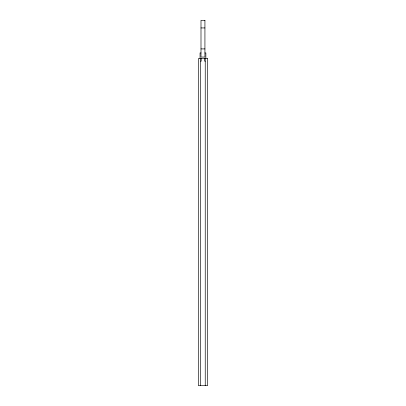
<?xml version="1.0" encoding="UTF-8"?>
<svg xmlns="http://www.w3.org/2000/svg" width="406" height="406" viewBox="0 0 406 406"><rect width="100%" height="100%" fill="white"/><g stroke="black" fill="none" stroke-linecap="round" stroke-linejoin="round"><path stroke-width="0.61" d="M200.995 27.938L204.928 27.938M200.995 48.908L204.928 48.908M200.995 52.947L200.056 52.947L200.056 58.56M204.928 52.947L205.862 52.947L205.862 58.56M200.681 61.194L201.203 61.194L201.203 58.56M205.238 61.194L204.675 61.194L204.675 58.56M205.238 58.56L205.238 385.7M200.681 58.56L200.681 385.7M204.928 20.3L200.995 20.3L200.995 57.058L204.928 57.058L204.928 20.3M207.552 58.56L198.448 58.56L198.448 385.7L207.552 385.7L207.552 58.56"/></g></svg>
